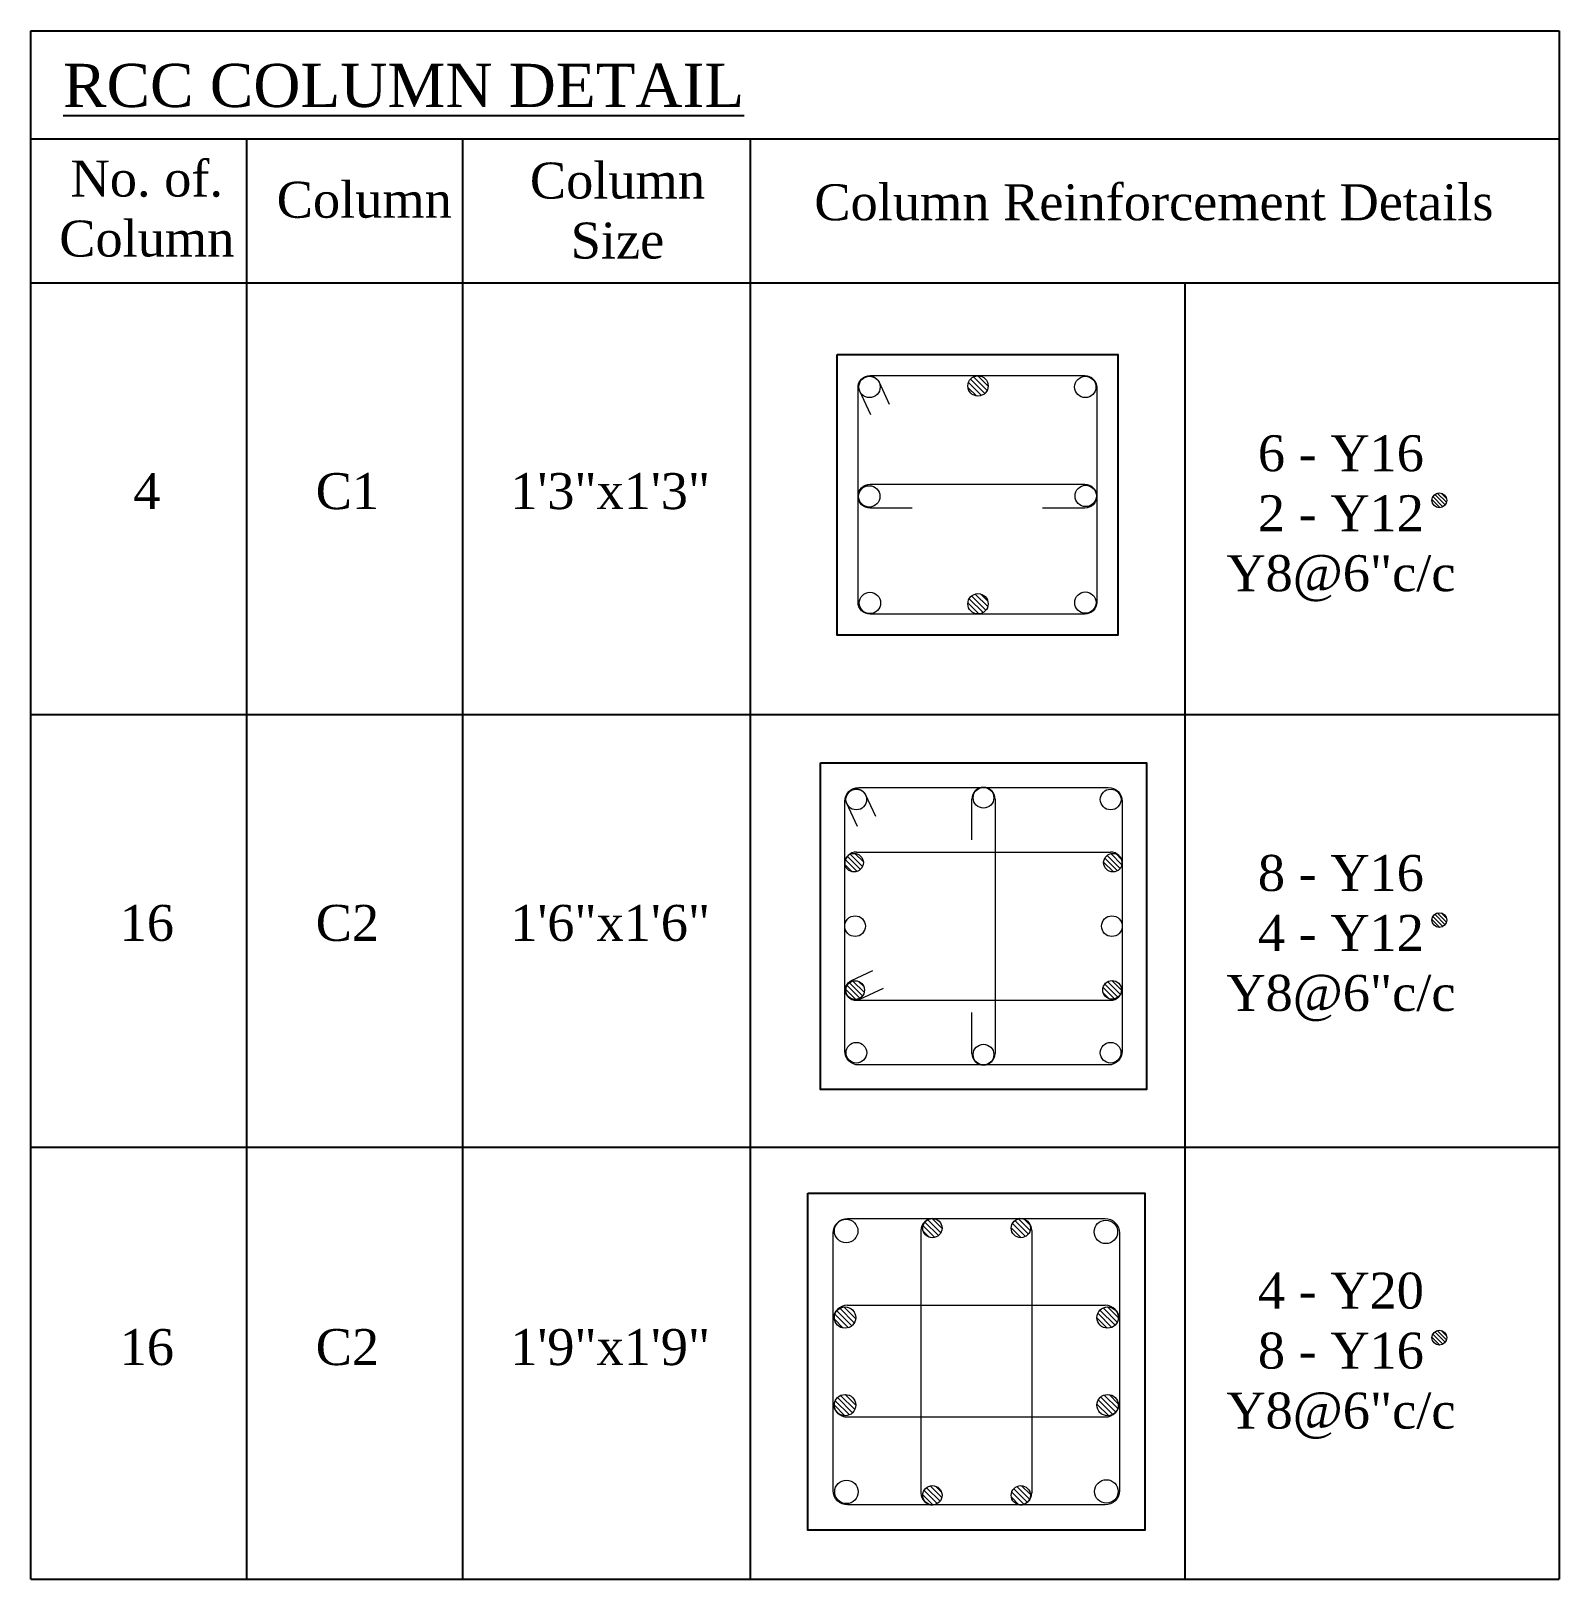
# Model space of a CAD drawing. Header units: feet. Extents: x 36263 to 96584, y 7663 to 35885.
# Drawn here: x 43435 to 43945, y 7663 to 8179 of the extents above; entities that cross this region are included whole.
import ezdxf

# ---------------------------------------------------------------- set-up
doc = ezdxf.new("R2010")
doc.units = ezdxf.units.FT
doc.layers.add('Column', color=1, linetype='Continuous', lineweight=15)
doc.layers.add('Hatch', color=9, linetype='Continuous', lineweight=9)
for name, color, linetype in [('reinf', 8, 'Continuous'), ('ST TABLE', 2, 'Continuous'), ('ST TEX', 3, 'Continuous')]:
    doc.layers.add(name, color=color, linetype=linetype)
doc.styles.add('RomanS', font='times.ttf')
pattern_1 = [(315, (1199.8667, -8300.8826), (0.898025612, 0.898025612), [])]
pattern_2 = [(315, (2454.0972, -7734.1184), (0.870186818, 0.870186818), [])]
pattern_3 = [(315, (1189.8738, -8445.3118), (0.898025612, 0.898025612), [])]
pattern_4 = [(315, (906.4243, -8445.3118), (0.898025612, 0.898025612), [])]

msp = doc.modelspace()

# ---------------------------------------------------------------- hatches: boundary and pattern name
at = {"layer": 'Hatch', "lineweight": 9, "transparency": 33554505}
h = msp.add_hatch(dxfattribs=at)
h.set_pattern_fill('ANSI31', color=253, scale=0.4, angle=-90)
h.set_pattern_definition(pattern_1)
h.paths.add_polyline_path([(43754.41, 8060.51, 1), (43747.64, 8060.51, 1)])
h = msp.add_hatch(dxfattribs=at)
h.set_pattern_fill('ANSI31', color=253, scale=0.2916, angle=-90)
h.set_pattern_definition([(315, (12885.0834, -3852.1203), (0.65466067, 0.65466067), [])])
h.paths.add_polyline_path([(43907.34, 8022.38, -1), (43902.41, 8022.38, -1)])
h = msp.add_hatch(dxfattribs=at)
h.set_pattern_fill('ANSI31', color=253, scale=0.4, angle=-90)
h.set_pattern_definition(pattern_1)
h.paths.add_polyline_path([(43754.41, 7987.87, 1), (43747.64, 7987.87, 1)])
h = msp.add_hatch(dxfattribs=at)
h.set_pattern_fill('ANSI31', color=253, scale=0.3876, angle=-90)
h.set_pattern_definition(pattern_2)
h.paths.add_polyline_path([(43712.79, 7901.53, 1), (43706.58, 7901.53, 1)])
h = msp.add_hatch(dxfattribs=at)
h.set_pattern_fill('ANSI31', color=253, scale=0.3876, angle=-90)
h.set_pattern_definition(pattern_2)
h.paths.add_polyline_path([(43799.13, 7901.53, 1), (43792.92, 7901.53, 1)])
h = msp.add_hatch(dxfattribs=at)
h.set_pattern_fill('ANSI31', color=253, scale=0.2916, angle=-90)
h.set_pattern_definition([(315, (12885.0834, -3992.1154), (0.65466067, 0.65466067), [])])
h.paths.add_polyline_path([(43907.34, 7882.38, -1), (43902.41, 7882.38, -1)])
h = msp.add_hatch(dxfattribs=at)
h.set_pattern_fill('ANSI31', color=253, scale=0.3876, angle=-90)
h.set_pattern_definition([(315, (2483.0348, -7776.6285), (0.870186818, 0.870186818), [])])
h.paths.add_polyline_path([(43713.16, 7859.02, 1), (43706.94, 7859.02, 1)])
h = msp.add_hatch(dxfattribs=at)
h.set_pattern_fill('ANSI31', color=253, scale=0.3876, angle=-90)
h.set_pattern_definition([(315, (2482.417, -7776.5644), (0.870186818, 0.870186818), [])])
h.paths.add_polyline_path([(43798.84, 7859.09, 1), (43792.63, 7859.09, 1)])
h = msp.add_hatch(dxfattribs=at)
h.set_pattern_fill('ANSI31', color=253, scale=0.4, angle=-90)
h.set_pattern_definition(pattern_3)
h.paths.add_polyline_path([(43739.02, 7779.65, 1), (43732.61, 7779.65, 1)])
h = msp.add_hatch(dxfattribs=at)
h.set_pattern_fill('ANSI31', color=253, scale=0.4, angle=-90)
h.set_pattern_definition(pattern_3)
h.paths.add_polyline_path([(43768.51, 7779.65, 1), (43762.09, 7779.65, 1)])
h = msp.add_hatch(dxfattribs=at)
h.set_pattern_fill('ANSI31', color=253, scale=0.4, angle=-90)
h.set_pattern_definition(pattern_4)
h.paths.add_polyline_path([(43710.26, 7749.83, 1), (43703.13, 7749.83, 1)])
h = msp.add_hatch(dxfattribs=at)
h.set_pattern_fill('ANSI31', color=253, scale=0.4, angle=-90)
h.set_pattern_definition(pattern_4)
h.paths.add_polyline_path([(43797.81, 7749.83, 1), (43790.69, 7749.83, 1)])
h = msp.add_hatch(dxfattribs=at)
h.set_pattern_fill('ANSI31', color=253, scale=0.2916, angle=-90)
h.set_pattern_definition([(315, (12885.0834, -4131.397), (0.65466067, 0.65466067), [])])
h.paths.add_polyline_path([(43907.34, 7743.1, -1), (43902.41, 7743.1, -1)])
h = msp.add_hatch(dxfattribs=at)
h.set_pattern_fill('ANSI31', color=253, scale=0.4, angle=-90)
h.set_pattern_definition(pattern_4)
h.paths.add_polyline_path([(43710.26, 7720.61, 1), (43703.13, 7720.61, 1)])
h = msp.add_hatch(dxfattribs=at)
h.set_pattern_fill('ANSI31', color=253, scale=0.4, angle=-90)
h.set_pattern_definition(pattern_4)
h.paths.add_polyline_path([(43797.81, 7720.61, 1), (43790.69, 7720.61, 1)])
h = msp.add_hatch(dxfattribs=at)
h.set_pattern_fill('ANSI31', color=253, scale=0.4, angle=-90)
h.set_pattern_definition(pattern_3)
h.paths.add_polyline_path([(43739.02, 7690.55, 1), (43732.61, 7690.55, 1)])
h = msp.add_hatch(dxfattribs=at)
h.set_pattern_fill('ANSI31', color=253, scale=0.4, angle=-90)
h.set_pattern_definition(pattern_3)
h.paths.add_polyline_path([(43768.51, 7690.55, 1), (43762.09, 7690.55, 1)])

# ---------------------------------------------------------------- linework, layer by layer
at = {"lineweight": 15}
for p, q in [((43748.98, 7909.13), (43748.98, 7922.75)), ((43756.73, 7922.75), (43756.73, 7837.94)), ((43710.45, 7905.05), (43795.26, 7905.05)), ((43710.45, 7855.64), (43795.26, 7855.64)), ((43748.98, 7837.94), (43748.98, 7851.57)), ((43731.98, 7778.86), (43731.98, 7691.34)), ((43768.96, 7778.86), (43768.96, 7691.34)), ((43707.51, 7753.92), (43793.43, 7753.92)), ((43707.51, 7716.66), (43793.43, 7716.66))]:
    msp.add_line(p, q, dxfattribs=at)
for points in [[(43715.02, 8063.99), (43786.62, 8063.99, -0.414214), (43790.62, 8059.99), (43790.62, 7988.39, -0.414214), (43786.62, 7984.39), (43715.02, 7984.39, -0.414214), (43711.02, 7988.39), (43711.02, 8059.99, -0.414214)], [(43711.23, 7926.63), (43794.48, 7926.63, -0.414214), (43799.13, 7921.97), (43799.13, 7838.72, -0.414214), (43794.48, 7834.07), (43711.23, 7834.07, -0.414214), (43706.58, 7838.72), (43706.58, 7921.97, -0.414214)], [(43707.51, 7782.86), (43793.43, 7782.86, -0.414214), (43798.23, 7778.06), (43798.23, 7692.14, -0.414214), (43793.43, 7687.34), (43707.51, 7687.34, -0.414214), (43702.71, 7692.14), (43702.71, 7778.06, -0.414214)]]:
    msp.add_lwpolyline(points, format="xyb", close=True, dxfattribs=at)
for points in [[(43715.28, 8050.85), (43711.48, 8059, -0.968515), (43718.02, 8061.82), (43721.42, 8054.47)], [(43729.08, 8019.75), (43715.02, 8019.75, -0.414214), (43711.02, 8023.75, -0.414214), (43715.02, 8027.75), (43786.62, 8027.75, -0.414214), (43790.62, 8023.75, -0.414214), (43786.62, 8019.75), (43772.57, 8019.75)], [(43710.86, 7913.54), (43707.18, 7921.45, -0.968515), (43713.51, 7924.18), (43716.81, 7917.05)], [(43719.45, 7859.58), (43711.54, 7855.9, -0.968515), (43708.81, 7862.23), (43715.94, 7865.53)]]:
    msp.add_lwpolyline(points, format="xyb", dxfattribs=at)
for centre, radius, start, end in [((43752.85, 7922.75), 3.88, 90, 180), ((43752.85, 7922.75), 3.88, 0, 90), ((43710.45, 7901.18), 3.88, 90, 180), ((43795.26, 7901.18), 3.88, 0, 90), ((43710.45, 7859.52), 3.88, 180, 270), ((43795.26, 7859.52), 3.88, 270, 0), ((43752.85, 7837.94), 3.88, 180, 270), ((43752.85, 7837.94), 3.88, 270, 0), ((43735.98, 7778.86), 4, 90, 180), ((43764.96, 7778.86), 4, 0, 90), ((43707.51, 7749.12), 4.8, 90, 180), ((43793.43, 7749.12), 4.8, 0, 90), ((43707.51, 7721.46), 4.8, 180, 270), ((43793.43, 7721.46), 4.8, 270, 0), ((43735.98, 7691.34), 4, 180, 270), ((43764.96, 7691.34), 4, 270, 0)]:
    msp.add_arc(centre, radius, start, end, dxfattribs=at)
at = {"layer": 'Column'}
for centre, radius in [((43714.84, 8060.19), 3.56), ((43751.02, 8060.51), 3.39), ((43786.81, 8060.19), 3.56), ((43714.75, 8023.67), 3.56), ((43786.94, 8023.85), 3.56), ((43904.88, 8022.38), 2.47), ((43714.99, 7988.16), 3.56), ((43751.02, 7987.87), 3.39), ((43786.83, 7988.26), 3.56), ((43710.44, 7922.6), 3.45), ((43752.85, 7923.17), 3.45), ((43795.27, 7922.6), 3.45), ((43709.68, 7901.53), 3.11), ((43796.03, 7901.53), 3.11), ((43710.03, 7880.35), 3.45), ((43795.68, 7880.35), 3.45), ((43904.88, 7882.38), 2.47), ((43710.05, 7859.02), 3.11), ((43795.74, 7859.09), 3.11), ((43710.45, 7838.14), 3.45), ((43752.85, 7837.52), 3.45), ((43795.26, 7838.14), 3.45), ((43707.05, 7778.69), 3.92), ((43735.81, 7779.65), 3.21), ((43765.3, 7779.65), 3.21), ((43793.67, 7778.4), 3.92), ((43706.7, 7749.83), 3.56), ((43794.25, 7749.83), 3.56), ((43904.88, 7743.1), 2.47), ((43706.7, 7720.61), 3.56), ((43794.25, 7720.61), 3.56), ((43707.16, 7691.69), 3.92), ((43735.81, 7690.55), 3.21), ((43765.3, 7690.55), 3.21), ((43793.85, 7691.83), 3.92)]:
    msp.add_circle(centre, radius, dxfattribs=at)
at = {"layer": 'reinf'}
for points in [[(43704.02, 8070.99), (43797.62, 8070.99), (43797.62, 7977.39), (43704.02, 7977.39)], [(43698.44, 7934.77), (43807.27, 7934.77), (43807.27, 7825.93), (43698.44, 7825.93)], [(43694.31, 7791.26), (43806.63, 7791.26), (43806.63, 7678.94), (43694.31, 7678.94)]]:
    msp.add_lwpolyline(points, close=True, dxfattribs=at)
at = {"layer": 'ST TABLE'}
for p, q in [((43435.17, 8178.9), (43944.81, 8178.9)), ((43435.17, 7662.62), (43435.17, 8178.9)), ((43944.81, 8178.9), (43944.81, 7662.62)), ((43435.17, 8142.9), (43944.81, 8142.9)), ((43507.17, 7662.62), (43507.17, 8142.9)), ((43579.17, 7662.62), (43579.17, 8142.9)), ((43675.17, 7662.62), (43675.17, 8142.9)), ((43435.17, 8094.9), (43944.81, 8094.9)), ((43820.09, 7662.62), (43820.09, 8094.9)), ((43435.17, 7950.9), (43944.81, 7950.9)), ((43435.17, 7806.62), (43944.81, 7806.62)), ((43435.17, 7662.62), (43944.81, 7662.62))]:
    msp.add_line(p, q, dxfattribs=at)

# ---------------------------------------------------------------- texts
at = {"layer": 'ST TEX', "color": 3, "lineweight": -3, "attachment_point": 1, "style": 'RomanS'}
for s, width, insert, char_height in [('\\pxi-3,l4,t4;{\\LRCC COLUMN DETAIL}', 237.4673, (43431.47, 8167.95), 14.4), ('\\pxqc;No. of. Column', 87.2439, (43430.19, 8135.68), 12), ('\\pxqc;Column\\PSize', 87.2439, (43587.16, 8135.02), 12), ('Column', 87.2439, (43517.13, 8128.62), 12), ('\\pxqc;Column Reinforcement Details', 239.3997, (43689.99, 8127.78), 12), ('\\pxqc;6 - Y16\\P2 - Y12\\PY8@6"c/c ', 87.2439, (43828.43, 8044.08), 12), ('\\pxqc;4', 87.2439, (43430.19, 8031.45), 12), ('\\pxqc;C1', 87.2439, (43497.09, 8031.45), 12), ('\\pxqc;1\'3"x1\'3"', 87.2439, (43584.74, 8031.45), 12), ('\\pxqc;8 - Y16\\P4 - Y12\\PY8@6"c/c ', 87.2439, (43828.43, 7904.09), 12), ('\\pxqc;16', 87.2439, (43430.19, 7887.45), 12), ('\\pxqc;C2', 87.2439, (43497.09, 7887.45), 12), ('\\pxqc;1\'6"x1\'6"', 87.2439, (43584.74, 7887.45), 12), ('\\pxqc;4 - Y20\\P8 - Y16\\PY8@6"c/c ', 87.2439, (43828.43, 7764.8), 12), ('\\pxqc;16', 87.2439, (43430.19, 7745.99), 12), ('\\pxqc;C2', 87.2439, (43497.09, 7745.99), 12), ('\\pxqc,t3;1\'9"x1\'9"', 87.2439, (43584.74, 7745.99), 12)]:
    msp.add_mtext_dynamic_manual_height_columns(s, width=width, gutter_width=12.5, heights=[0], dxfattribs=dict(at, insert=insert, char_height=char_height))

doc.saveas('drawing.dxf')
